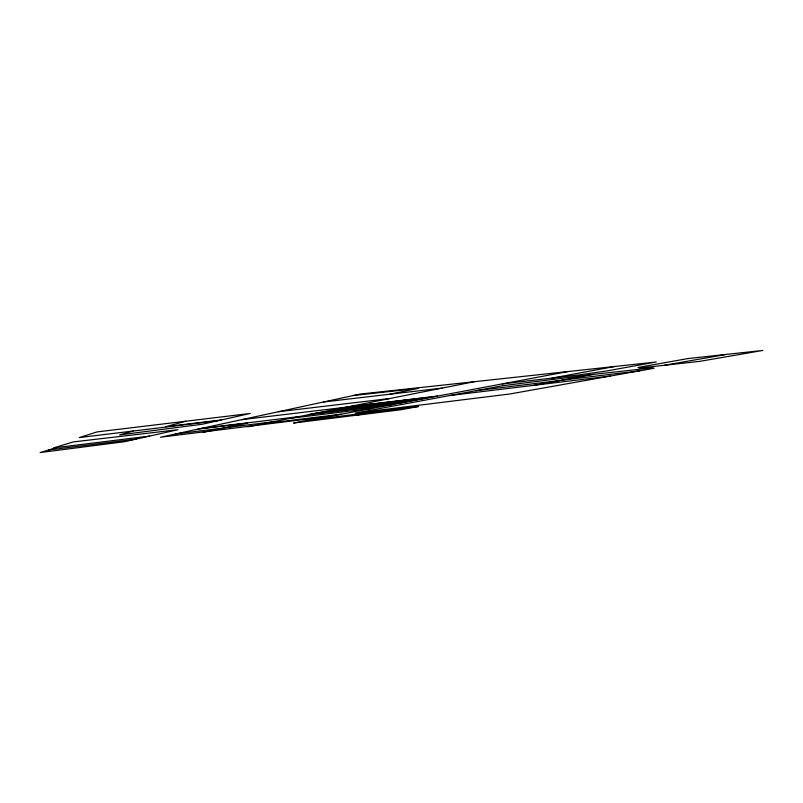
<?xml version="1.0" encoding="UTF-8"?>
<svg xmlns="http://www.w3.org/2000/svg" width="803" height="803" viewBox="0 0 803 803"><rect width="100%" height="100%" fill="white"/><g stroke="black" fill="none" stroke-linecap="round" stroke-linejoin="round"><path stroke-width="1.2" d="M56.722 447.522L40.15 452.551L124.786 441.67L177.985 429.705L73.244 441.921L53.61 447.903L149.549 436.099M133.147 431.03L119.667 434.905L202.155 424.275L250.265 413.455L97.022 431.924L79.286 437.565L217.703 420.772M185.864 421.214L165.799 426.684L221.327 419.959M567.761 371.578L331.197 416.105L160.47 437.223L360.075 394.082L656.262 361.992L606.305 371.026L579.696 374.85L502.317 383.904M203.109 432.355L247.545 423.151L197.869 429.143M389.897 394.213L418.112 388.391L353.491 395.508M247.715 426.825L474.212 381.716M320.116 413.274L329.812 411.367M341.877 408.998L352.316 406.94M331.077 411.949L340.914 410.032M353.159 407.643L363.749 405.575M346.966 409.169L350.62 408.456L330.565 410.875M373.686 403.969L346.966 407.633M341.958 410.634L351.935 408.707M364.361 406.298L375.101 404.21M352.758 409.339L362.876 407.382M375.463 404.963L391.974 401.781M363.468 408.044L373.726 406.077M405.455 400.175L388.712 403.367L330.495 410.363L340.783 408.325L386.353 402.865M381.927 404.963L405.023 401.922M409.801 399.653L403.297 400.888L422.99 398.529M374.108 406.76L384.496 404.782M371.287 412.34L354.876 415.472L400.597 409.791L418.634 406.469L307.168 420.31L293.577 423.04L355.719 415.312M384.657 405.485L395.186 403.497M552.103 378.072L614.827 366.479M534.296 385.249L592.865 374.449L651.976 367.874L654.023 368.266L509.905 393.972L355.267 413.103L502.798 385.701L592.865 374.449M664.493 365.265L726.303 354.404M48.742 449.941L136.108 439.121M226.255 427.557L272.538 421.886M175.787 433.911L224.418 427.939M263.294 423.723L341.225 414.218M561.177 380.291L639.83 370.795M475.727 390.73L559.992 380.512M450.272 395.457L610.21 376.085M401.129 402.654L318.61 412.712L309.065 414.609L392.898 404.491M200.85 428.491L299.027 416.606M291.198 418.172L372.652 408.305M278.44 411.728L389.856 398.519M348.823 406.689L437.585 396.08M241.653 419.678L346.715 407.111M323.468 401.992L442.132 388.1M353.039 406.438L324.924 411.979L398.83 403.086L429.635 397.274L353.039 406.438M408.597 400.205L397.425 402.323L419.588 398.88L408.597 400.205M688.111 358.539L638.024 367.483L639.77 367.995L699.624 361.38L762.85 350.449L688.111 358.539"/></g></svg>
